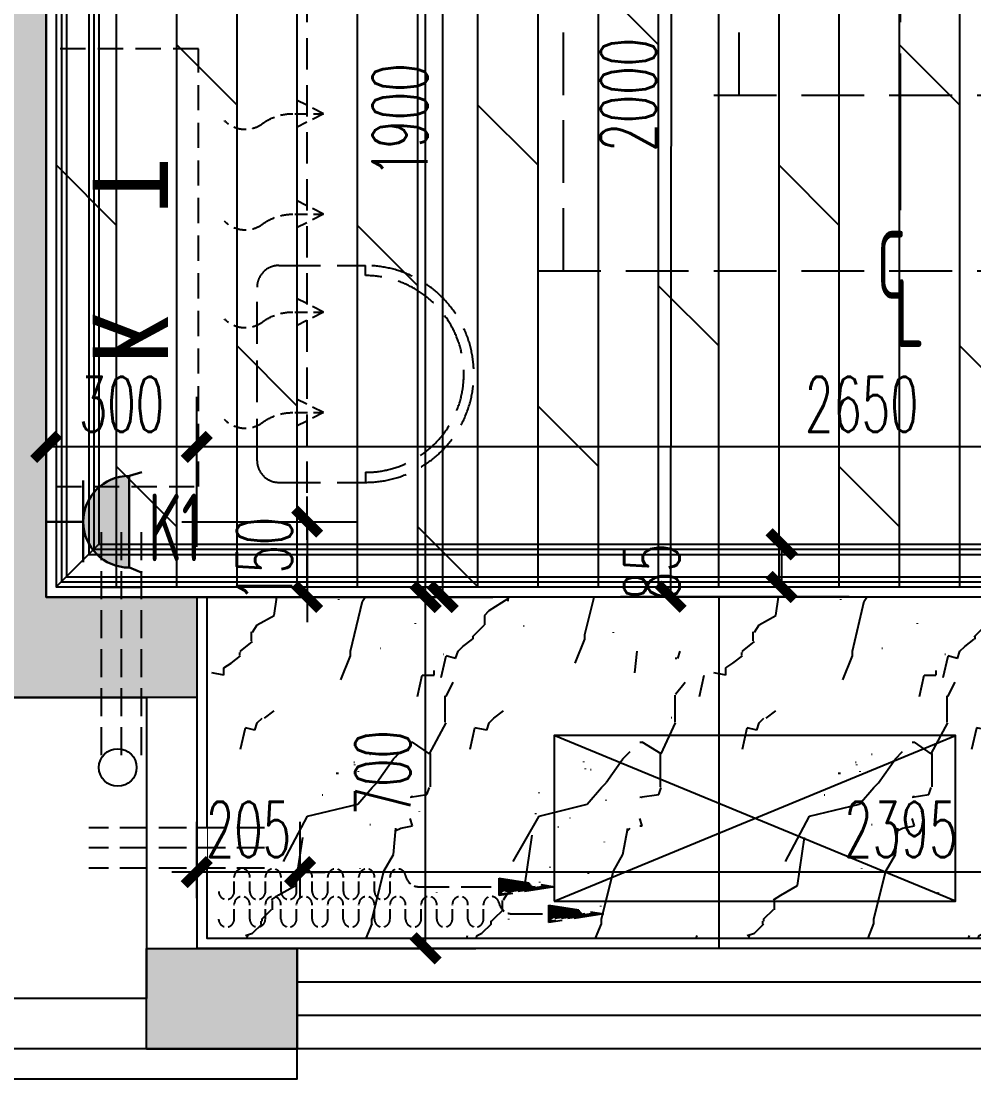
# Model space of a CAD drawing. Extents: x 184967 to 628822, y -100826 to 121332.
# Drawn here: x 209217 to 211116, y -26476 to -24369 of the extents above; entities that cross this region are included whole.
import ezdxf
from ezdxf.enums import TextEntityAlignment as Align

# ---------------------------------------------------------------- set-up
doc = ezdxf.new("R2010")
doc.units = 0
doc.header["$MEASUREMENT"] = 0
for name, pattern in [('CENTER-1', [10, 6.25, -1.25, 1.25, -1.25]), ('DASH', [0.35, 0.25, -0.1]), ('DASHED2', [0.375, 0.25, -0.125]), ('HIDDEN', [0.375, 0.25, -0.125])]:
    doc.linetypes.add(name, pattern=pattern)
for name, color, linetype in [('0-地面', 251, 'Continuous'), ('0-天花尺寸', 2, 'Continuous'), ('0-天花造型', 55, 'Continuous'), ('0-完成面', 47, 'Continuous'), ('0-标注', 83, 'Continuous'), ('0-活动家具', 55, 'Continuous'), ('E02-灯具开关连线', 6, 'Continuous'), ('KTIAO', 250, 'Continuous'), ('P10-活动家具', 55, 'DASH'), ('PUB_HATCH', 7, 'Continuous'), ('T01-窗帘', 250, 'Continuous'), ('WALL', 145, 'Continuous'), ('WINDOW', 141, 'Continuous'), ('保温线', 235, 'Continuous'), ('定位标注', 2, 'Continuous'), ('看线', 67, 'Continuous'), ('空调', 8, 'Continuous')]:
    doc.layers.add(name, color=color, linetype=linetype)
doc.layers.add('E-插座', color=60, linetype='Continuous', lineweight=30)
doc.styles.add('simplex.shx', font='archquik.shx', dxfattribs={"width": 0.7, "bigfont": '@extfont2.shx'})
doc.styles.add('尺寸标注', font='txt.shx', dxfattribs={"width": 0.6, "height": 110})
doc.styles.add('文字标注', font='')
doc.styles.get('文字标注').set_extended_font_data('SimSun')
doc.dimstyles.new('1-50', dxfattribs={"dimscale": 50, "dimtxt": 110, "dimasz": 1, "dimexe": 2, "dimexo": 2, "dimgap": 0.6, "dimtad": 1, "dimdec": 0, "dimrnd": 5, "dimtxsty": '尺寸标注', "dimblk": 'ARCHTICK', "dimcen": 2.5, "dimclrd": 251, "dimclre": 251, "dimclrt": 50, "dimadec": 0, "dimazin": 0, "dimtfac": 1, "dimtdec": 0, "dimtix": 1, "dimtmove": 2, "dimatfit": 3, "dimldrblk": 'DOT', "dimfxl": 0, "dimarcsym": 0})

# ---------------------------------------------------------------- blocks, each defined once
blk = doc.blocks.new('klj2')
at = {"linetype": 'HIDDEN', "ltscale": 100}
for p, q in [((144669, -224399.7), (144641.8, -224453.5)), ((144669, -224399.7), (144696.1, -224453.5)), ((144669, -224457.1), (144669, -224399.7)), ((144869.3, -224399.7), (144842.1, -224453.5)), ((144869.3, -224457.1), (144869.3, -224399.7)), ((144869.3, -224399.7), (144896.4, -224453.5)), ((145064.2, -224399.7), (145037, -224453.5)), ((145064.2, -224457.1), (145064.2, -224399.7)), ((145064.2, -224399.7), (145091.4, -224453.5)), ((145264.4, -224399.7), (145237.3, -224453.5)), ((145264.4, -224457.1), (145264.4, -224399.7)), ((145264.4, -224399.7), (145291.6, -224453.5))]:
    blk.add_line(p, q, dxfattribs=at)
at = {"linetype": 'DASHED2', "ltscale": 200}
blk.add_lwpolyline([(144521.7, -224649.3), (145393.7, -224649.3), (145393.7, -224932.3), (144521.7, -224932.3)], close=True, dxfattribs=at)
at = {"linetype": 'HIDDEN', "ltscale": 100}
for centre, radius, start, end in [((144569.8, -224461.7), 99.3, 324.4056, 2.6653), ((144770.1, -224461.7), 99.3, 324.4056, 2.6653), ((144965, -224461.7), 99.3, 324.4056, 2.6653), ((145165.3, -224461.7), 99.3, 324.4056, 2.6653), ((144694.2, -224555.8), 56.8, 140.2307, 227.1069), ((144894.5, -224555.8), 56.8, 140.2307, 227.1069), ((145089.4, -224555.8), 56.8, 140.2307, 227.1069), ((145289.7, -224555.8), 56.8, 140.2307, 227.1069)]:
    blk.add_arc(centre, radius, start, end, dxfattribs=at)
at = {"ltscale": 200, "insert": (145174, -224859.7), "char_height": 150, "attachment_point": 9, "style": '文字标注'}
blk.add_mtext('K  T', dxfattribs=at)
blk = doc.blocks.new('A$C2B9C41D5')
at = {"color": 250, "linetype": 'DASH', "lineweight": -2, "ltscale": 100}
for p, q in [((24.8, 826.3), (61.8, 825.8)), ((93.6, 825.2), (130.5, 824.7)), ((24.3, 787.5), (61.2, 787)), ((93, 786.4), (130, 785.9)), ((23.8, 748.6), (60.7, 748.2)), ((92.5, 747.6), (129.4, 747.1)), ((23.3, 709.8), (60.2, 709.3)), ((92, 708.8), (128.9, 708.3)), ((22.8, 671), (59.7, 670.5)), ((91.5, 669.9), (128.4, 669.5)), ((22.3, 632.2), (59.2, 631.7)), ((91, 631.1), (127.9, 630.6)), ((21.7, 593.4), (58.7, 592.9)), ((90.5, 592.3), (127.4, 591.8)), ((21.2, 554.6), (58.1, 554.1)), ((89.9, 553.5), (126.9, 553)), ((20.7, 515.8), (57.6, 515.3)), ((89.4, 514.7), (126.4, 514.2)), ((20.2, 477), (57.1, 476.5)), ((88.9, 475.9), (125.8, 475.4)), ((19.7, 438.2), (56.6, 437.7)), ((88.4, 437.1), (125.3, 436.6)), ((19.2, 399.4), (56.1, 398.9)), ((18.6, 360.6), (55.6, 360.1)), ((18.1, 321.8), (55.1, 321.3)), ((17.6, 282.9), (54.5, 282.5)), ((17.1, 244.1), (54, 243.6)), ((16.6, 205.3), (53.5, 204.8))]:
    blk.add_line(p, q, dxfattribs=at)
at = {"color": 250, "linetype": 'DASH', "lineweight": -2, "ltscale": 300}
for p, q in [((99.5, 365.1), (95, 27.8)), ((29, 133.6), (27.5, 21.8))]:
    blk.add_line(p, q, dxfattribs=at)
for points in [[(118.6, 164.6), (95, 27.8), (75, 165.2)], [(115.6, 162.1), (95.2, 43.8), (77.9, 162.6)], [(112.7, 159.7), (95.4, 59.7), (80.8, 160.1)], [(109.7, 157.2), (95.6, 75.6), (83.7, 157.5)], [(106.8, 154.7), (95.8, 91.5), (86.6, 155)], [(103.8, 152.3), (96.1, 107.4), (89.5, 152.5)], [(100.8, 149.8), (96.3, 123.4), (92.4, 149.9)], [(97.9, 147.4), (96.5, 139.3), (95.3, 147.4)], [(49.5, 41.9), (25.9, -94.8), (6, 42.5)], [(46.6, 39.5), (26.1, -78.9), (8.9, 40)], [(43.6, 37), (26.3, -63), (11.7, 37.4)], [(40.6, 34.6), (26.6, -47), (14.6, 34.9)], [(37.7, 32.1), (26.8, -31.1), (17.5, 32.4)], [(34.7, 29.6), (27, -15.2), (20.4, 29.8)], [(31.8, 27.2), (27.2, 0.7), (23.3, 27.3)], [(28.8, 24.7), (27.4, 16.6), (26.2, 24.8)]]:
    blk.add_lwpolyline(points, close=True, dxfattribs=at)
at = {"color": 250, "linetype": 'DASH', "lineweight": -2, "ltscale": 100}
for centre, radius, start, end in [((25.1, 845.7), 19.4, 89.2386, 269.2386), ((93.8, 844.6), 19.4, 89.2386, 269.2386), ((61.5, 806.4), 19.4, 269.2386, 89.2386), ((130.2, 805.3), 19.4, 269.2386, 89.2386), ((24.1, 768.1), 19.4, 89.2386, 269.2386), ((92.8, 767), 19.4, 89.2386, 269.2386), ((60.5, 728.8), 19.4, 269.2386, 89.2386), ((129.2, 727.7), 19.4, 269.2386, 89.2386), ((23, 690.4), 19.4, 89.2386, 269.2386), ((91.7, 689.3), 19.4, 89.2386, 269.2386), ((59.4, 651.1), 19.4, 269.2386, 89.2386), ((128.2, 650), 19.4, 269.2386, 89.2386), ((22, 612.8), 19.4, 89.2386, 269.2386), ((90.7, 611.7), 19.4, 89.2386, 269.2386), ((58.4, 573.5), 19.4, 269.2386, 89.2386), ((127.1, 572.4), 19.4, 269.2386, 89.2386), ((21, 535.2), 19.4, 89.2386, 269.2386), ((89.7, 534.1), 19.4, 89.2386, 269.2386), ((57.4, 495.9), 19.4, 269.2386, 89.2386), ((126.1, 494.8), 19.4, 269.2386, 89.2386), ((19.9, 457.6), 19.4, 89.2386, 269.2386), ((88.7, 456.5), 19.4, 89.2386, 269.2386), ((56.3, 418.3), 19.4, 269.2386, 89.2386), ((125.1, 417.2), 19.4, 278.8334, 89.2386), ((18.9, 380), 19.4, 89.2386, 269.2386), ((133.2, 364.7), 33.8, 98.8334, 179.2386), ((55.3, 340.7), 19.4, 269.2386, 89.2386), ((17.9, 302.3), 19.4, 89.2386, 269.2386), ((54.3, 263), 19.4, 269.2386, 89.2386), ((16.8, 224.7), 19.4, 89.2386, 269.2386), ((53.2, 185.4), 19.4, 280.2481, 89.2386), ((62.7, 133.1), 33.8, 100.2481, 179.2386)]:
    blk.add_arc(centre, radius, start, end, dxfattribs=at)
blk = doc.blocks.new('*U26')
at = {"color": 251, "linetype": 'DASH', "ltscale": 222}
blk.add_wipeout([(314457.6, -12654.7), (314457.6, -12434.7), (314377.6, -12434.7), (314377.6, -12654.7)], dxfattribs=at).dxf.layer = '空调'
at = {"layer": '空调', "color": 251, "linetype": 'DASH', "ltscale": 222}
for p, q in [((314377.6, -12769.7), (314377.6, -12319.7)), ((314457.6, -12769.7), (314457.6, -12319.7))]:
    blk.add_line(p, q, dxfattribs=at)
at = {"layer": '空调', "color": 250, "linetype": 'DASH', "ltscale": 222}
blk.add_line((314417.6, -12769.7), (314417.6, -12319.7), dxfattribs=at)
blk = doc.blocks.new('*U34')
at = {"color": 251, "linetype": 'DASH', "ltscale": 222}
blk.add_wipeout([(314457.6, -12554.7), (314457.6, -12434.7), (314377.6, -12434.7), (314377.6, -12554.7)], dxfattribs=at).dxf.layer = '空调'
at = {"layer": '空调', "color": 251, "linetype": 'DASH', "ltscale": 222}
for p, q in [((314377.6, -12669.7), (314377.6, -12319.7)), ((314457.6, -12669.7), (314457.6, -12319.7))]:
    blk.add_line(p, q, dxfattribs=at)
at = {"layer": '空调', "color": 250, "linetype": 'DASH', "ltscale": 222}
blk.add_line((314417.6, -12669.7), (314417.6, -12319.7), dxfattribs=at)
blk = doc.blocks.new('*U222')
at = {"layer": '0-天花造型', "color": 250, "linetype": 'ByBlock'}
blk.add_line((564977.2, -31922.6), (565062.2, -31837.6), dxfattribs=at)
at = {"layer": '0-天花造型', "linetype": 'ByBlock'}
for points in [[(564977.2, -31922.6), (568337.2, -31922.6), (568337.2, -27962.6), (564977.2, -27962.6)], [(565062.2, -31837.6), (568252.2, -31837.6), (568252.2, -28047.6), (565062.2, -28047.6)]]:
    blk.add_lwpolyline(points, close=True, dxfattribs=at)
at = {"layer": '0-天花造型', "color": 250, "linetype": 'ByBlock'}
for points in [[(564987.2, -31912.6), (568327.2, -31912.6), (568327.2, -27972.6), (564987.2, -27972.6)], [(564997.2, -31902.6), (568317.2, -31902.6), (568317.2, -27982.6), (564997.2, -27982.6)], [(565042.2, -31857.6), (568272.2, -31857.6), (568272.2, -28027.6), (565042.2, -28027.6)], [(565052.2, -31847.6), (568262.2, -31847.6), (568262.2, -28037.6), (565052.2, -28037.6)]]:
    blk.add_lwpolyline(points, close=True, dxfattribs=at)
blk = doc.blocks.new('cc')
at = {"layer": 'E-插座'}
h = blk.add_hatch(color=60, dxfattribs=at)
edge = h.paths.add_edge_path()
edge.add_ellipse((454822.8, -194762.9), major_axis=(51.7, 51.7), ratio=1, start_angle=45.0973, end_angle=224.9032, ccw=False)
edge.add_line((454822.6, -194689.8), (454822.6, -194836.1))
at = {"layer": 'E-插座', "color": 60}
for p, q in [((454823.5, -194689.8), (454842.9, -194683.7)), ((454749.4, -194697.3), (454749.4, -194827.5)), ((454822.6, -194836.1), (454822.6, -194689.8)), ((454822.6, -194689.8), (454823.5, -194689.8)), ((454749.6, -194762.9), (454690.6, -194762.9)), ((454823.3, -194836.1), (454843.4, -194844.3))]:
    blk.add_line(p, q, dxfattribs=at)
at = {"layer": 'E-插座', "color": 60, "extrusion": (0, 0, -1)}
blk.add_ellipse((454822.8, -194762.9), major_axis=(51.7, 51.7), ratio=1, start_param=2.357884, end_param=5.496089, dxfattribs=at)
blk = doc.blocks.new('qr')
at = {"layer": 'P10-活动家具', "linetype": 'DASH', "ltscale": 333}
for p, q in [((-175286.9, -86974.7), (-175114.1, -86974.7)), ((-175114.1, -86994.7), (-175114.1, -86974.7)), ((-175330.1, -87363.5), (-175330.1, -87017.9)), ((-175114.1, -87386.7), (-175114.1, -87406.7)), ((-175286.9, -87406.7), (-175114.1, -87406.7))]:
    blk.add_line(p, q, dxfattribs=at)
for centre, radius, start, end in [((-175286.9, -87017.9), 43.2, 90, 180), ((-175114.1, -87190.7), 216, 270, 90), ((-175114.1, -87190.7), 196, 270, 90), ((-175286.9, -87363.5), 43.2, 180, 270)]:
    blk.add_arc(centre, radius, start, end, dxfattribs=at)
blk = doc.blocks.new('fsfsfsf2000')
at = {"layer": '0-活动家具', "color": 250, "linetype": 'DASH', "ltscale": 500}
for p, q in [((295334.5, -41646.7), (295334.5, -44446.7)), ((295384.5, -44396.7), (294084.5, -44396.7))]:
    blk.add_line(p, q, dxfattribs=at)
at = {"layer": '0-活动家具', "linetype": 'DASH', "ltscale": 500}
for p, q in [((294984.5, -41996.7), (294984.5, -44096.7)), ((295034.5, -44046.7), (292934.5, -44046.7))]:
    blk.add_line(p, q, dxfattribs=at)
blk = doc.blocks.new('_ArchTick')
at = {"color": 0, "linetype": 'ByBlock', "const_width": 0.4}
blk.add_lwpolyline([(-0.5, -0.5), (0.5, 0.5)], dxfattribs=at)
blk = doc.blocks.new('*D145')
at = {"layer": '0-标注', "color": 251, "linetype": 'ByBlock', "lineweight": -2, "transparency": 16777216}
for p, q in [((210869.6, -23516.3), (210413.7, -23515.8)), ((210513.7, -23515.9), (210511.4, -25515.9)), ((210867.2, -25516.3), (210411.4, -25515.8))]:
    blk.add_line(p, q, dxfattribs=at)
at = {"layer": 'Defpoints', "color": 0, "linetype": 'ByBlock', "transparency": 16777216}
for p in [(210969.6, -23516.4, 6.9), (210511.4, -25515.9), (210967.2, -25516.4)]:
    blk.add_point(p, dxfattribs=at)
at = {"layer": '0-标注', "color": 251, "linetype": 'ByBlock', "lineweight": -2, "transparency": 16777216, "xscale": 50, "yscale": 50, "zscale": 50}
for p, rotation in [((210513.7, -23515.9), 89.9336011074903), ((210511.4, -25515.9), 269.9336011074903)]:
    blk.add_blockref('_ArchTick', p, dxfattribs=dict(at, rotation=rotation))
at = {"layer": '0-标注', "color": 50, "linetype": 'ByBlock', "transparency": 16777216, "insert": (210427.5, -24515.8), "char_height": 110, "attachment_point": 5, "rotation": 89.9336, "style": '尺寸标注'}
blk.add_mtext('2000', dxfattribs=at)
blk = doc.blocks.new('_Dot')
at = {"color": 0, "linetype": 'ByBlock', "lineweight": -2}
blk.add_line((-0.5, 0), (-1, 0), dxfattribs=at)
at = {"color": 0, "linetype": 'ByBlock', "const_width": 0.5}
blk.add_lwpolyline([(-0.25, 0, 1), (0.25, 0, 1)], format="xyb", close=True, dxfattribs=at)
blk = doc.blocks.new('*D199')
at = {"layer": '0-天花尺寸', "color": 251, "linetype": 'ByBlock', "lineweight": -2, "transparency": 16777216}
for p, q in [((210732.6, -25411.4), (210732.6, -25496.4)), ((210740.1, -25411.4), (210832.6, -25411.4)), ((210740.1, -25496.4), (210832.6, -25496.4))]:
    blk.add_line(p, q, dxfattribs=at)
at = {"layer": 'Defpoints', "color": 0, "linetype": 'ByBlock', "transparency": 16777216}
for p in [(210640.1, -25411.4), (210640.1, -25496.4), (210732.6, -25496.4)]:
    blk.add_point(p, dxfattribs=at)
at = {"layer": '0-天花尺寸', "color": 251, "linetype": 'ByBlock', "lineweight": -2, "transparency": 16777216, "xscale": 50, "yscale": 50, "zscale": 50}
for p, rotation in [((210732.6, -25411.4), 90), ((210732.6, -25496.4), 270)]:
    blk.add_blockref('_ArchTick', p, dxfattribs=dict(at, rotation=rotation))
at = {"layer": '0-天花尺寸', "color": 50, "linetype": 'ByBlock', "transparency": 16777216, "insert": (210474.1, -25466.4), "char_height": 110, "attachment_point": 5, "rotation": 90, "style": '尺寸标注'}
blk.add_mtext('85', dxfattribs=at)
blk = doc.blocks.new('1KT')
at = {"layer": 'KTIAO'}
blk.add_lwpolyline([(233685.8, 191584), (232885.8, 191584), (232885.8, 191914), (233685.8, 191914)], close=True, dxfattribs=at)
for points in [[(232885.8, 191584), (233685.8, 191914)], [(233685.8, 191584), (232885.8, 191914)]]:
    blk.add_lwpolyline(points, dxfattribs=at)
blk = doc.blocks.new('$WINLIB2D$00000001')
at = {"color": 0}
for points in [[(-0.5, 0.5), (0.5, 0.5)], [(0.5, -0.5), (0.5, 0.5)], [(0.5, 0.16667), (-0.5, 0.16667)], [(0.5, -0.16667), (-0.5, -0.16667)], [(-0.5, -0.5), (0.5, -0.5)]]:
    blk.add_lwpolyline(points, dxfattribs=at)
blk = doc.blocks.new('*D270')
at = {"layer": 'Defpoints', "color": 0, "linetype": 'ByBlock', "transparency": 16777216}
for p in [(209293.7, -23616.4), (209267.2, -25516.4), (210057.1, -25516.4)]:
    blk.add_point(p, dxfattribs=at)
at = {"layer": 'E-插座', "color": 251, "lineweight": -2, "transparency": 16777216}
for p, q in [((209807.1, -23616.4), (210157.1, -23616.4)), ((210057.1, -23616.4), (210057.1, -25516.4)), ((209807.1, -25516.4), (210157.1, -25516.4))]:
    blk.add_line(p, q, dxfattribs=at)
at = {"layer": 'E-插座', "color": 251, "linetype": 'ByBlock', "lineweight": -2, "transparency": 16777216, "xscale": 50, "yscale": 50, "zscale": 50}
for p, rotation in [((210057.1, -23616.4), 90), ((210057.1, -25516.4), 270)]:
    blk.add_blockref('_ArchTick', p, dxfattribs=dict(at, rotation=rotation))
at = {"layer": 'E-插座', "color": 50, "linetype": 'ByBlock', "transparency": 16777216, "insert": (209972.1, -24566.4), "char_height": 110, "attachment_point": 5, "rotation": 90, "style": '尺寸标注'}
blk.add_mtext('1900', dxfattribs=at)
blk = doc.blocks.new('*D309')
at = {"layer": 'Defpoints', "color": 0, "linetype": 'ByBlock', "transparency": 16777216}
for p in [(209267.2, -25366.4), (209267.2, -25516.4), (209787.2, -25516.4)]:
    blk.add_point(p, dxfattribs=at)
at = {"layer": 'E-插座', "color": 251, "lineweight": -2, "transparency": 16777216}
for p, q in [((209787.2, -25366.4), (209787.2, -25316.4)), ((209537.2, -25366.4), (209887.2, -25366.4)), ((209787.2, -25366.4), (209787.2, -25516.4)), ((209537.2, -25516.4), (209887.2, -25516.4)), ((209787.2, -25516.4), (209787.2, -25566.4))]:
    blk.add_line(p, q, dxfattribs=at)
at = {"layer": 'E-插座', "color": 251, "linetype": 'ByBlock', "lineweight": -2, "transparency": 16777216, "xscale": 50, "yscale": 50, "zscale": 50}
for p, rotation in [((209787.2, -25366.4), 270), ((209787.2, -25516.4), 90)]:
    blk.add_blockref('_ArchTick', p, dxfattribs=dict(at, rotation=rotation))
at = {"layer": 'E-插座', "color": 50, "linetype": 'ByBlock', "transparency": 16777216, "insert": (209702.2, -25441.4), "char_height": 110, "attachment_point": 5, "rotation": 90, "style": '尺寸标注'}
blk.add_mtext('150', dxfattribs=at)
blk = doc.blocks.new('*D364')
at = {"layer": 'Defpoints', "color": 0, "linetype": 'ByBlock', "transparency": 16777216}
for p in [(209567.2, -25217.5), (209567.2, -25516.4), (212217.2, -25516.4)]:
    blk.add_point(p, dxfattribs=at)
at = {"layer": '定位标注', "color": 251, "lineweight": -2, "transparency": 16777216}
for p, q in [((209567.2, -25416.4), (209567.2, -25117.5)), ((212217.2, -25416.4), (212217.2, -25117.5)), ((212217.2, -25217.5), (209567.2, -25217.5))]:
    blk.add_line(p, q, dxfattribs=at)
at = {"layer": '定位标注', "color": 251, "linetype": 'ByBlock', "lineweight": -2, "transparency": 16777216, "xscale": 50, "yscale": 50, "zscale": 50, "rotation": 180}
blk.add_blockref('_ArchTick', (209567.2, -25217.5), dxfattribs=at)
at = {"layer": '定位标注', "color": 251, "linetype": 'ByBlock', "lineweight": -2, "transparency": 16777216, "xscale": 50, "yscale": 50, "zscale": 50}
blk.add_blockref('_ArchTick', (212217.2, -25217.5), dxfattribs=at)
at = {"layer": '定位标注', "color": 50, "linetype": 'ByBlock', "transparency": 16777216, "insert": (210892.2, -25132.5), "char_height": 110, "attachment_point": 5, "style": '尺寸标注'}
blk.add_mtext('2650', dxfattribs=at)
blk = doc.blocks.new('*D365')
at = {"layer": 'Defpoints', "color": 0, "linetype": 'ByBlock', "transparency": 16777216}
for p in [(209267.2, -25217.5), (209267.2, -25516.4), (209567.2, -25516.4)]:
    blk.add_point(p, dxfattribs=at)
at = {"layer": '定位标注', "color": 251, "lineweight": -2, "transparency": 16777216}
for p, q in [((209267.2, -25416.4), (209267.2, -25117.5)), ((209567.2, -25416.4), (209567.2, -25117.5)), ((209567.2, -25217.5), (209267.2, -25217.5))]:
    blk.add_line(p, q, dxfattribs=at)
at = {"layer": '定位标注', "color": 251, "linetype": 'ByBlock', "lineweight": -2, "transparency": 16777216, "xscale": 50, "yscale": 50, "zscale": 50, "rotation": 180}
blk.add_blockref('_ArchTick', (209267.2, -25217.5), dxfattribs=at)
at = {"layer": '定位标注', "color": 251, "linetype": 'ByBlock', "lineweight": -2, "transparency": 16777216, "xscale": 50, "yscale": 50, "zscale": 50}
blk.add_blockref('_ArchTick', (209567.2, -25217.5), dxfattribs=at)
at = {"layer": '定位标注', "color": 50, "linetype": 'ByBlock', "transparency": 16777216, "insert": (209417.2, -25132.5), "char_height": 110, "attachment_point": 5, "style": '尺寸标注'}
blk.add_mtext('300', dxfattribs=at)
blk = doc.blocks.new('*D366')
at = {"layer": 'Defpoints', "color": 0, "linetype": 'ByBlock', "transparency": 16777216}
for p in [(209267.2, -21516.4), (210023.1, -21516.4), (209267.2, -25516.4)]:
    blk.add_point(p, dxfattribs=at)
at = {"layer": '定位标注', "color": 251, "lineweight": -2, "transparency": 16777216}
for p, q in [((209773.1, -21516.4), (210123.1, -21516.4)), ((210023.1, -25516.4), (210023.1, -21516.4)), ((209773.1, -25516.4), (210123.1, -25516.4))]:
    blk.add_line(p, q, dxfattribs=at)
at = {"layer": '定位标注', "color": 251, "linetype": 'ByBlock', "lineweight": -2, "transparency": 16777216, "xscale": 50, "yscale": 50, "zscale": 50}
for p, rotation in [((210023.1, -21516.4), 90), ((210023.1, -25516.4), 270)]:
    blk.add_blockref('_ArchTick', p, dxfattribs=dict(at, rotation=rotation))
at = {"layer": '定位标注', "color": 50, "linetype": 'ByBlock', "transparency": 16777216, "insert": (209938.1, -23516.4), "char_height": 110, "attachment_point": 5, "rotation": 90, "style": '尺寸标注'}
blk.add_mtext('4000', dxfattribs=at)
blk = doc.blocks.new('*D367')
at = {"layer": 'Defpoints', "color": 0, "linetype": 'ByBlock', "transparency": 16777216}
for p in [(209567.2, -25516.4), (210023.1, -25516.4), (209567.2, -26216.4)]:
    blk.add_point(p, dxfattribs=at)
at = {"layer": '定位标注', "color": 251, "lineweight": -2, "transparency": 16777216}
for p, q in [((209773.1, -25516.4), (210123.1, -25516.4)), ((210023.1, -26216.4), (210023.1, -25516.4)), ((209773.1, -26216.4), (210123.1, -26216.4))]:
    blk.add_line(p, q, dxfattribs=at)
at = {"layer": '定位标注', "color": 251, "linetype": 'ByBlock', "lineweight": -2, "transparency": 16777216, "xscale": 50, "yscale": 50, "zscale": 50}
for p, rotation in [((210023.1, -25516.4), 90), ((210023.1, -26216.4), 270)]:
    blk.add_blockref('_ArchTick', p, dxfattribs=dict(at, rotation=rotation))
at = {"layer": '定位标注', "color": 50, "linetype": 'ByBlock', "transparency": 16777216, "insert": (209938.1, -25866.4), "char_height": 110, "attachment_point": 5, "rotation": 90, "style": '尺寸标注'}
blk.add_mtext('700', dxfattribs=at)
blk = doc.blocks.new('*D371')
at = {"layer": 'Defpoints', "color": 0, "linetype": 'ByBlock', "transparency": 16777216}
for p in [(209773.1, -26064.5), (209773.1, -26216.4), (212167.2, -26216.4)]:
    blk.add_point(p, dxfattribs=at)
at = {"layer": '定位标注', "color": 251, "lineweight": -2, "transparency": 16777216}
for p, q in [((209773.1, -26116.4), (209773.1, -25964.5)), ((212167.2, -26116.4), (212167.2, -25964.5)), ((212167.2, -26064.5), (209773.1, -26064.5))]:
    blk.add_line(p, q, dxfattribs=at)
at = {"layer": '定位标注', "color": 251, "linetype": 'ByBlock', "lineweight": -2, "transparency": 16777216, "xscale": 50, "yscale": 50, "zscale": 50, "rotation": 180}
blk.add_blockref('_ArchTick', (209773.1, -26064.5), dxfattribs=at)
at = {"layer": '定位标注', "color": 251, "linetype": 'ByBlock', "lineweight": -2, "transparency": 16777216, "xscale": 50, "yscale": 50, "zscale": 50}
blk.add_blockref('_ArchTick', (212167.2, -26064.5), dxfattribs=at)
at = {"layer": '定位标注', "color": 50, "linetype": 'ByBlock', "transparency": 16777216, "insert": (210970.2, -25979.5), "char_height": 110, "attachment_point": 5, "style": '尺寸标注'}
blk.add_mtext('2395', dxfattribs=at)
blk = doc.blocks.new('*D372')
at = {"layer": 'Defpoints', "color": 0, "linetype": 'ByBlock', "transparency": 16777216}
for p in [(209567.2, -26064.5), (209567.2, -26216.4), (209773.1, -26216.4)]:
    blk.add_point(p, dxfattribs=at)
at = {"layer": '定位标注', "color": 251, "lineweight": -2, "transparency": 16777216}
for p, q in [((209567.2, -26116.4), (209567.2, -25964.5)), ((209773.1, -26116.4), (209773.1, -25964.5)), ((209567.2, -26064.5), (209517.2, -26064.5)), ((209773.1, -26064.5), (209567.2, -26064.5)), ((209773.1, -26064.5), (209823.1, -26064.5))]:
    blk.add_line(p, q, dxfattribs=at)
at = {"layer": '定位标注', "color": 251, "linetype": 'ByBlock', "lineweight": -2, "transparency": 16777216, "xscale": 50, "yscale": 50, "zscale": 50}
blk.add_blockref('_ArchTick', (209567.2, -26064.5), dxfattribs=at)
at = {"layer": '定位标注', "color": 251, "linetype": 'ByBlock', "lineweight": -2, "transparency": 16777216, "xscale": 50, "yscale": 50, "zscale": 50, "rotation": 180}
blk.add_blockref('_ArchTick', (209773.1, -26064.5), dxfattribs=at)
at = {"layer": '定位标注', "color": 50, "linetype": 'ByBlock', "transparency": 16777216, "insert": (209670.2, -25979.5), "char_height": 110, "attachment_point": 5, "style": '尺寸标注'}
blk.add_mtext('205', dxfattribs=at)

msp = doc.modelspace()

# ---------------------------------------------------------------- hatches: boundary and pattern name
at = {"layer": 'PUB_HATCH'}
h = msp.add_hatch(color=8, dxfattribs=at)
h.dxf.hatch_style = 1
h.paths.add_polyline_path([(209467.2, -26216.4), (209767.2, -26216.4), (209767.2, -26416.4), (209467.2, -26416.4)])

# ---------------------------------------------------------------- linework, layer by layer
at = {"layer": '0-地面', "color": 250, "linetype": 'ByBlock'}
msp.add_line((210607.2, -25516.4), (210607.2, -26216.4), dxfattribs=at)
at = {"layer": '0-完成面', "linetype": 'ByBlock'}
for points in [[(209317.2, -21536.4), (209287.2, -21536.4), (209287.2, -25496.4), (212647.2, -25496.4), (212647.2, -21536.4), (211997.2, -21536.4), (211997.2, -21396.4), (212647.2, -21396.4), (212647.2, -19236.4), (211967.2, -19236.4)], [(209587.2, -25516.4), (209587.2, -26196.4), (212647.2, -26196.4), (212647.2, -25736.4), (212197.2, -25736.4), (212197.2, -25516.4)]]:
    msp.add_lwpolyline(points, dxfattribs=at)
at = {"layer": '0-标注', "color": 1, "linetype": 'CENTER-1', "ltscale": 50}
msp.add_line((210969.6, -24745.9), (210969.6, -21760.4), dxfattribs=at)
at = {"layer": 'E02-灯具开关连线', "linetype": 'DASH', "ltscale": 500}
msp.add_lwpolyline([(210442, -21682.8, 0.355033), (212430.1, -24595.7, 1.133718)], format="xyb", dxfattribs=at)
at = {"layer": 'WALL'}
for p, q in [((209267.2, -25516.4), (209267.2, -21516.4)), ((209567.2, -25516.4), (209567.2, -25716.4)), ((209767.2, -26216.4), (209567.2, -26216.4)), ((209767.2, -26416.4), (209767.2, -26216.4)), ((209467.2, -26316.4), (208867.2, -26316.4)), ((209467.2, -26416.4), (208867.2, -26416.4)), ((209467.2, -26416.4), (209767.2, -26416.4))]:
    msp.add_line(p, q, dxfattribs=at)
msp.add_lwpolyline([(209467.2, -26216.4), (209767.2, -26216.4), (209767.2, -26416.4), (209467.2, -26416.4)], close=True, dxfattribs=at)
at = {"layer": '保温线'}
msp.add_lwpolyline([(208767.2, -26416.4), (208767.2, -26476.4), (209767.2, -26476.4), (209767.2, -26416.4)], dxfattribs=at)

# ---------------------------------------------------------------- block references
at = {"layer": 'KTIAO', "xscale": -1}
msp.add_blockref('1KT', (443964.9, -217706.2), dxfattribs=at)
at = {"layer": 'P10-活动家具', "linetype": 'ByBlock', "xscale": -1}
msp.add_blockref('fsfsfsf2000', (505631.7, 19530.2), dxfattribs=at)
at = {"layer": 'P10-活动家具', "xscale": -1, "rotation": 270}
msp.add_blockref('klj2', (434219.6, -169818.1), dxfattribs=at)
at = {"layer": 'P10-活动家具', "linetype": 'DASHED2', "ltscale": 30}
msp.add_blockref('qr', (385017.4, 62118.7), dxfattribs=at)
at = {"layer": 'T01-窗帘', "extrusion": (0, 0, -1), "xscale": -0.7999999999029079, "yscale": 0.7999999999029079, "zscale": -0.7999999999029079, "rotation": 269.2390575378365}
msp.add_blockref('A$C2B9C41D5', (-210303, -26169.4), dxfattribs=at)
at = {"layer": 'WINDOW', "xscale": 2400, "yscale": -200, "zscale": 2400, "rotation": 180}
msp.add_blockref('$WINLIB2D$00000001', (210967.2, -26316.4), dxfattribs=at)

# ---------------------------------------------------------------- texts
at = {"layer": '0-标注', "color": 1, "style": 'simplex.shx', "width": 0.7}
for s, p in [('C', (210951.2, -24922.1)), ('L', (210987.7, -25018.2))]:
    msp.add_text(s, height=135, dxfattribs=at).set_placement(p, align=Align.CENTER)
at = {"layer": 'E-插座', "style": 'simplex.shx', "width": 0.7}
msp.add_text('K1', height=135, dxfattribs=at).set_placement((209470.4, -25445.3))

# ---------------------------------------------------------------- dimensions: what is measured, and where the dimension line sits
at = {"layer": '0-天花尺寸', "linetype": 'ByBlock'}
dim = msp.add_linear_dim(base=(210732.6, -25496.4), p1=(210640.1, -25411.4), p2=(210640.1, -25496.4), angle=90, dimstyle='1-50', dxfattribs=at)
dim.commit()
dim.dimension.update_dxf_attribs({"geometry": '*D199', "text_midpoint": (210474.1, -25466.4), "dimtype": 160})
at = {"layer": '0-标注', "linetype": 'ByBlock'}
dim = msp.add_aligned_dim(p1=(210969.6, -23516.4), p2=(210967.2, -25516.4, -6.9), distance=-455.9, dimstyle='1-50', dxfattribs=at)
dim.commit()
dim.dimension.update_dxf_attribs({"geometry": '*D145', "text_midpoint": (210427.5, -24515.8, -6.9)})
at = {"layer": '定位标注', "color": 1, "linetype": 'ByBlock'}
for base, p1, p2, picture, middle in [((209567.2, -25217.5), (212217.2, -25516.4), (209567.2, -25516.4), '*D364', (210892.2, -25132.5)), ((209773.1, -26064.5), (212167.2, -26216.4), (209773.1, -26216.4), '*D371', (210970.2, -25979.5))]:
    dim = msp.add_linear_dim(base=base, p1=p1, p2=p2, dimstyle='1-50', override={"dimfxl": 5, "dimfxlon": 1}, dxfattribs=at)
    dim.commit()
    dim.dimension.update_dxf_attribs({"geometry": picture, "text_midpoint": middle})

# ---------------------------------------------------------------- next in the draw order: block references
at = {"layer": '空调', "color": 1, "extrusion": (0, 0, -1), "zscale": -1}
msp.add_blockref('*U26', (-523834.8, -13061.8), dxfattribs=at)
at = {"layer": '空调', "color": 1, "extrusion": (0, 0, -1), "xscale": -1, "zscale": -1, "rotation": 270}
msp.add_blockref('*U34', (-197032.6, -340434), dxfattribs=at)

# ---------------------------------------------------------------- next in the draw order: hatches: boundary and pattern name
at = {"layer": '0-地面'}
h = msp.add_hatch(dxfattribs=at)
h.set_pattern_fill('DOLMIT', color=250, scale=480, angle=90)
h.set_pattern_definition([(90, (209047.23, -21536.43), (-120, 7e-15), []), (135, (209047.23, -21536.43), (-240, -240), [169.706, -339.41])])
h.paths.add_polyline_path([(209287.2, -21536.4), (212647.2, -21536.4), (212647.2, -25496.4), (209287.2, -25496.4)])
at = {"layer": '0-地面', "linetype": 'ByBlock'}
h = msp.add_hatch(dxfattribs=at)
h.set_pattern_fill('大理石', color=250, style=0, pattern_type=2)
h.set_pattern_definition([(90, (210060.9, -25767.3), (-1000, 6e-14), [52.44, -947.56]), (63.435, (210062.47, -25716.43), (1000, 1000), [31.94, -2204.12]), (90, (210031.2, -25896.1), (-1000, 6e-14), [66.12, -933.88]), (71.565, (210024.37, -25911.67), (1000, 2000), [15.06, -3147.22]), (55.008, (209924.37, -25887.86), (5000, 7000), [58.126, -12148.43]), (45, (209957.7, -25840.24), (6e-14, 1000), [20.2, -1394]), (0, (209991, -25806.9), (0, 1000), [4.76, -995.24]), (108.435, (209995.8, -25973.57), (-1000, 2000), [15.06, -3147.22]), (11.31, (209972, -25978.33), (4000, 1000), [24.28, -5074.74]), (26.565, (209962.47, -25983.1), (1000, 1000), [10.65, -2225.42]), (13.3925, (209786.28, -25954.524), (4000, 1000), [102.795, -21484.237]), (49.3987, (209886.28, -25930.71), (1000, 1000), [43.9, -9175.64]), (45, (209914.85, -25897.4), (6e-14, 1000), [13.47, -1400.74]), (8.13, (209991.04, -25916.43), (6000, 1000), [33.67, -7037.4]), (144.4623, (210029.14, -25830.71), (-4000, 3000), [40.96, -8561.36]), (60.255, (209938.66, -26064.05), (3000, 5000), [38.39, -8023.87]), (84.8056, (209957.71, -26030.71), (1000, 10000), [52.6, -10992.764]), (61.6992, (210029.136, -25830.714), (1000, 2000), [70.31, -14694.514]), (29.745, (209729.14, -26111.67), (2000, 1000), [38.39, -8023.87]), (45, (209676.75, -26187.86), (6e-14, 1000), [26.94, -1387.28]), (90, (209693.8, -26169.7), (-1000, 6e-14), [5.7, -994.3]), (45, (209695.8, -26159.3), (6e-14, 1000), [26.94, -1387.28]), (90, (209695.8, -26164), (-1000, 6e-14), [4.76, -995.24]), (90, (209716.6, -26141.2), (-1000, 6e-14), [18.24, -981.76]), (33.69, (209714.85, -26121.2), (1000, 1000), [17.17, -3588.38]), (75.964, (209914.85, -26159.29), (1000, 3000), [98.17, -4024.94]), (90, (209914.8, -26168.8), (-1000, 6e-14), [9.52, -990.48]), (81.4692, (209762.47, -26092.62), (1000, 7000), [96.304, -20127.444]), (62.2415, (209738.66, -26045), (9000, 16999.9999), [102.242, -21368.67]), (168.69, (209662.47, -26206.9), (-4000, 1000), [24.28, -5074.74]), (71.565, (209662.47, -26206.9), (1000, 2000), [15.06, -3147.22]), (68.1986, (209895.8, -26216.43), (1000, 3000), [51.29, -5333.88]), (18.435, (209662.47, -26192.62), (2000, 1000), [15.06, -3147.22]), (0, (210096.2, -26207.3), (0, 1000), [4.56, -995.44]), (71.565, (210100.56, -26206.9), (1000, 2000), [15.06, -3147.22]), (0, (209878.5, -25847.1), (0, 1000), [1.14, -998.86]), (0, (209910.4, -25971.3), (0, 1000), [1.14, -998.86]), (90, (209891, -26059.1), (-1000, 6e-14), [1.14, -998.86]), (90, (209994.7, -25915.5), (-1000, 6e-14), [1.14, -998.86]), (90, (209962.8, -25836.8), (-1000, 6e-14), [1.14, -998.86]), (0, (209910.4, -25831.1), (0, 1000), [1.14, -998.86]), (90, (209880.7, -25852.8), (-1000, 6e-14), [1.14, -998.86]), (0, (209843.4, -25868.8), (0, 1000), [4.76, -995.24]), (90, (209887.6, -25866.4), (-1000, 6e-14), [1.14, -998.86]), (90, (210009.6, -25946.2), (-1000, 6e-14), [1.14, -998.86]), (90, (210043.8, -26107), (-1000, 6e-14), [1.14, -998.86]), (90, (209634.5, -26199.3), (-1000, 6e-14), [1.14, -998.86]), (0, (209815.8, -25912), (0, 1000), [1.14, -998.86]), (36.87, (209700.56, -25759.29), (1000, 1000), [23.81, -4976.19]), (77.471, (209652.95, -25821.19), (1000, 4000), [43.9, -9175.64]), (165.964, (209681.52, -25783.1), (-3000, 1000), [19.63, -4103.47]), (71.565, (209681.52, -25783.1), (1000, 2000), [15.06, -3147.22]), (45, (209686.3, -25768.8), (6e-14, 1000), [13.47, -1400.74]), (26.565, (210119.6, -25240.24), (1000, 1000), [10.65, -2225.42]), (90, (210119.6, -25254.5), (-1000, 6e-14), [14.29, -985.71]), (168.69, (210119.61, -25254.52), (-4000, 1000), [24.28, -5074.74]), (78.69, (210086.28, -25297.38), (1000, 4000), [48.56, -5050.46]), (45, (210133.9, -25230.7), (6e-14, 1000), [20.2, -1394]), (90, (210495, -25263.1), (-1000, 6e-14), [1.14, -998.86]), (90, (210479, -25233.5), (-1000, 6e-14), [1.14, -998.86]), (90, (210504.1, -25274.5), (-1000, 6e-14), [1.14, -998.86]), (0, (210217, -25575.7), (0, 1000), [1.14, -998.86]), (0, (210241, -25342), (0, 1000), [1.14, -998.86]), (90, (210383.5, -25236), (-1000, 6e-14), [1.14, -998.86]), (0, (210056.3, -25631.6), (0, 1000), [1.14, -998.86]), (90, (210348.1, -25351.2), (-1000, 6e-14), [1.14, -998.86]), (90, (210380.1, -25445.8), (-1000, 6e-14), [1.14, -998.86]), (90, (210461, -25476.6), (-1000, 6e-14), [1.14, -998.86]), (90, (210396, -25589.4), (-1000, 6e-14), [1.14, -998.86]), (90, (210432.5, -25429.8), (-1000, 6e-14), [1.14, -998.86]), (90, (210275.2, -25302.1), (-1000, 6e-14), [1.14, -998.86]), (90, (210303.7, -25285), (-1000, 6e-14), [1.14, -998.86]), (90, (210385.8, -25269.1), (-1000, 6e-14), [1.14, -998.86]), (90, (210437.1, -25383.1), (-1000, 6e-14), [1.14, -998.86]), (0, (210312.8, -25491.4), (0, 1000), [1.14, -998.86]), (71.565, (210524.37, -25640.24), (1000, 2000), [15.06, -3147.22]), (0, (210519.1, -25639.6), (0, 1000), [3.42, -996.58]), (83.66, (210438.66, -25668.81), (1000, 8000), [43.12, -9012.26]), (45, (210086.3, -25625.95), (6e-14, 1000), [13.47, -1400.74]), (68.199, (210319.61, -25649.76), (1000, 3000), [51.29, -5333.88]), (71.565, (210081.52, -25640.24), (1000, 2000), [15.06, -3147.22]), (165.964, (210081.52, -25640.24), (-3000, 1000), [19.63, -4103.47]), (77.471, (210052.95, -25678.33), (1000, 5000), [43.9, -9175.64]), (62.2415, (210162.47, -25478.333), (1000, 2000), [102.242, -21368.67]), (84.5597, (210186.28, -25525.95), (1000, 10000), [100.452, -20994.57]), (90, (210338.7, -25602.1), (-1000, 6e-14), [9.52, -990.48]), (75.964, (210338.66, -25592.62), (1000, 3000), [98.17, -4024.94]), (45, (210138.66, -25554.5), (6e-14, 1000), [13.47, -1400.74]), (90, (210139.5, -25573.5), (-1000, 6e-14), [18.24, -981.76]), (45, (210114.85, -25597.4), (6e-14, 1000), [6.73, -1407.48]), (45, (210119.6, -25592.6), (6e-14, 1000), [26.94, -1387.28]), (90, (210116.7, -25602), (-1000, 6e-14), [5.7, -994.3]), (36.87, (210095.8, -25616.43), (3000, 2000), [23.81, -4976.19]), (32.0054, (210148.18, -25545), (3000, 2000), [44.92, -9389.06]), (29.0546, (210452.945, -25264.05), (7000, 4000), [49.03, -10246.6]), (84.8056, (210381.52, -25464.05), (1000, 10000), [52.6, -10992.764]), (56.31, (210362.47, -25492.62), (1000, 1000), [34.34, -3571.21]), (147.9946, (210452.95, -25264.05), (-3000, 2000), [44.92, -9389.06]), (8.13, (210414.85, -25349.76), (6000, 1000), [33.67, -7037.4]), (45, (210338.66, -25330.7), (6e-14, 1000), [13.47, -1400.74]), (45, (210305.3, -25364.05), (6e-14, 1000), [47.14, -1367.07]), (14.036, (210210.1, -25387.86), (3000, 1000), [98.17, -4024.94]), (0, (210386.3, -25411.7), (0, 1000), [9.52, -990.48]), (0, (210414.3, -25404.7), (0, 1000), [2.28, -997.72]), (90, (210414.8, -25406.9), (-1000, 6e-14), [14.3, -985.7]), (0, (210414.8, -25240.2), (0, 1000), [0, -1000]), (45, (210381.5, -25273.6), (6e-14, 1000), [20.2, -1394]), (55.008, (210348.18, -25321.19), (2000, 3000), [58.126, -12148.43]), (71.565, (210448.18, -25345), (1000, 2000), [15.06, -3147.22]), (90, (210454.2, -25328.4), (-1000, 6e-14), [64.98, -935.02]), (11.31, (210495.8, -25225.95), (4000, 1000), [24.28, -5074.74]), (90, (210493.8, -25242.4), (-1000, 6e-14), [15.02, -984.98]), (45, (210029.14, -25273.6), (6e-14, 1000), [53.87, -1360.34]), (9.462, (210067.23, -25235.48), (5000, 1000), [28.97, -6053.8]), (90, (210000, -25401), (-1000, 6e-14), [64.98, -935.02]), (71.565, (209995.8, -25416.43), (1000, 2000), [15.06, -3147.22]), (90, (210000, -25402.2), (-1000, 6e-14), [1.14, -998.86]), (55.008, (209881.52, -25349.76), (2000, 3000), [58.126, -12148.43]), (45, (209914.85, -25302.14), (6e-14, 1000), [20.2, -1394]), (0, (209957.7, -25311.7), (0, 1000), [4.76, -995.24]), (116.565, (209952.95, -25435.48), (-1000, 1000), [10.65, -2225.42]), (0, (209949.1, -25436.7), (0, 1000), [2.28, -997.72]), (26.565, (209919.6, -25445), (1000, 1000), [10.65, -2225.42]), (174.2894, (209843.42, -25397.38), (-9000, 1000), [95.71, -9954.16]), (53.13, (209843.42, -25397.38), (1000, 1000), [47.62, -4952.38]), (45, (209872, -25359.3), (6e-14, 1000), [13.47, -1400.74]), (7.125, (209957.71, -25421.19), (7000, 1000), [38.39, -8023.87]), (147.9946, (210000.56, -25335.48), (-3000, 2000), [44.92, -9389.06]), (56.31, (209895.8, -25525.95), (1000, 2000), [34.34, -3571.21]), (84.8056, (209914.85, -25497.38), (1000, 10000), [52.6, -10992.764]), (65.225, (210000.564, -25335.476), (1000, 2000), [68.18, -14249.64]), (29.745, (209686.28, -25573.57), (5000, 3000), [38.39, -8023.87]), (36.87, (209633.9, -25649.76), (3000, 2000), [23.81, -4976.19]), (90, (209651.6, -25633.9), (-1000, 6e-14), [5.7, -994.3]), (38.66, (209652.95, -25625.95), (1000, 1000), [30.49, -6372.63]), (0, (209652.9, -25626), (0, 1000), [0, -1000]), (90, (209674.4, -25605.4), (-1000, 6e-14), [18.24, -981.76]), (56.31, (209676.75, -25587.86), (1000, 1000), [17.17, -3588.38]), (76.6075, (209871.993, -25625.95), (1000, 4000), [102.795, -21484.237]), (90, (209872, -25635.5), (-1000, 6e-14), [9.52, -990.48]), (81.4692, (209719.61, -25554.524), (2000, 12999.9999), [96.304, -20127.444]), (67.0679, (209695.802, -25511.666), (3000, 7000), [134.434, -28096.754]), (168.69, (209619.61, -25673.57), (-4000, 1000), [24.28, -5074.74]), (90, (209619.6, -25673.6), (-1000, 6e-14), [14.29, -985.71]), (68.1986, (209852.95, -25683.1), (1000, 2000), [51.29, -5333.88]), (33.69, (209619.6, -25659.29), (1000, 1000), [17.17, -3588.38]), (77.471, (210005.33, -25716.43), (1000, 5000), [43.9, -9175.64]), (0, (210014.8, -25673.6), (0, 1000), [23.8, -976.2]), (90, (210038.7, -25673.6), (-1000, 6e-14), [9.52, -990.48]), (90, (209848.8, -25523.3), (-1000, 6e-14), [1.14, -998.86]), (90, (209963.5, -25420.4), (-1000, 6e-14), [1.14, -998.86]), (90, (209920.6, -25301), (-1000, 6e-14), [1.14, -998.86]), (0, (209850, -25326.1), (0, 1000), [1.14, -998.86]), (90, (209838.6, -25317), (-1000, 6e-14), [1.14, -998.86]), (90, (209810.1, -25334.1), (-1000, 6e-14), [1.14, -998.86]), (90, (209803.2, -25331.8), (-1000, 6e-14), [1.14, -998.86]), (0, (209930.9, -25620.2), (0, 1000), [1.14, -998.86]), (90, (210001.6, -25571.2), (-1000, 6e-14), [1.14, -998.86]), (90, (209995.9, -25508.5), (-1000, 6e-14), [1.14, -998.86]), (0, (209914.9, -25476.6), (0, 1000), [1.14, -998.86]), (90, (209918.4, -25267.9), (-1000, 6e-14), [1.14, -998.86]), (0, (209877.3, -25429.8), (0, 1000), [1.14, -998.86]), (0, (209962.3, -25421.6), (0, 1000), [1.14, -998.86]), (0, (209907, -25450.3), (0, 1000), [1.14, -998.86]), (0, (210029.1, -25273.6), (0, 1000), [0, -1000]), (36.87, (209662.47, -25254.52), (3000, 2000), [23.81, -4976.19]), (78.69, (209619.61, -25321.19), (1000, 4000), [48.56, -5050.46]), (165.964, (209648.18, -25278.33), (-3000, 1000), [19.63, -4103.47]), (71.565, (209648.18, -25278.33), (1000, 2000), [15.06, -3147.22]), (45, (209652.95, -25264.05), (6e-14, 1000), [13.47, -1400.74]), (45, (210148.2, -25768.8), (6e-14, 1000), [13.47, -1400.74]), (71.565, (210143.42, -25783.1), (1000, 2000), [15.06, -3147.22]), (168.69, (210143.42, -25783.1), (-4000, 1000), [24.28, -5074.74]), (77.471, (210110.09, -25821.19), (1000, 5000), [43.9, -9175.64]), (36.87, (210157.7, -25759.29), (3000, 2000), [23.81, -4976.19]), (0, (210511.2, -25758.1), (0, 1000), [1.14, -998.86]), (0, (210285.4, -25975.9), (0, 1000), [1.14, -998.86]), (90, (210269.5, -26056.8), (-1000, 6e-14), [1.14, -998.86]), (90, (210187.4, -26160.6), (-1000, 6e-14), [1.14, -998.86]), (0, (210451.9, -25916.6), (0, 1000), [1.14, -998.86]), (90, (210381.2, -25923.4), (-1000, 6e-14), [1.14, -998.86]), (90, (210241, -25950.8), (-1000, 6e-14), [1.14, -998.86]), (90, (210340.2, -25860.7), (-1000, 6e-14), [1.14, -998.86]), (90, (210247.8, -25908.6), (-1000, 6e-14), [1.14, -998.86]), (90, (210241, -25949.7), (-1000, 6e-14), [1.14, -998.86]), (90, (210370.9, -26134.3), (-1000, 6e-14), [1.14, -998.86]), (90, (210249, -26086.5), (-1000, 6e-14), [1.14, -998.86]), (0, (210350.4, -25861.9), (0, 1000), [1.14, -998.86]), (90, (210368.7, -25831.1), (-1000, 6e-14), [1.14, -998.86]), (0, (210382.3, -26116.1), (0, 1000), [1.14, -998.86]), (90, (210372.1, -26149.2), (-1000, 6e-14), [1.14, -998.86]), (90, (210345.9, -26069.4), (-1000, 6e-14), [1.14, -998.86]), (90, (210377.8, -26006.7), (-1000, 6e-14), [1.14, -998.86]), (90, (210336.7, -25847.1), (-1000, 6e-14), [1.14, -998.86]), (90, (210309.4, -25958.8), (-1000, 6e-14), [1.14, -998.86]), (71.565, (210557.7, -26206.9), (1000, 2000), [15.06, -3147.22]), (0, (210552.9, -26206.9), (0, 1000), [4.76, -995.24]), (26.565, (210124.37, -26192.6), (1000, 1000), [10.65, -2225.42]), (68.199, (210352.95, -26216.43), (1000, 3000), [51.29, -5333.88]), (71.565, (210119.6, -26206.9), (1000, 2000), [15.06, -3147.22]), (168.69, (210119.61, -26206.9), (-4000, 1000), [24.28, -5074.74]), (59.9314, (210195.8, -26045), (4000, 7000), [104.545, -21849.953]), (81.87, (210219.61, -26092.62), (1000, 6000), [101.02, -6970.05]), (90, (210372, -26168.8), (-1000, 6e-14), [9.52, -990.48]), (75.964, (210372, -26159.29), (1000, 3000), [98.17, -4024.94]), (56.31, (210176.75, -26121.2), (1000, 2000), [17.17, -3588.38]), (90, (210174.9, -26141.2), (-1000, 6e-14), [18.24, -981.76]), (45, (210152.95, -26164.05), (6e-14, 1000), [6.73, -1407.48]), (45, (210157.7, -26159.3), (6e-14, 1000), [26.94, -1387.28]), (90, (210152.1, -26169.7), (-1000, 6e-14), [6.84, -993.16]), (45, (210133.9, -26187.86), (6e-14, 1000), [26.94, -1387.28]), (23.1986, (210186.28, -26106.9), (5000, 2000), [36.27, -7579.51]), (65.225, (210491.04, -25830.714), (1000, 2000), [68.18, -14249.64]), (79.695, (210414.85, -26030.71), (1000, 6000), [53.24, -11127.1]), (60.255, (210395.8, -26064.05), (3000, 5000), [38.39, -8023.87]), (147.9946, (210491.04, -25830.71), (-3000, 2000), [44.92, -9389.06]), (7.125, (210448.18, -25916.43), (7000, 1000), [38.39, -8023.87]), (45, (210372, -25897.4), (6e-14, 1000), [13.47, -1400.74]), (49.3987, (210343.42, -25930.71), (1000, 1000), [43.9, -9175.64]), (14.036, (210248.18, -25954.52), (3000, 1000), [98.17, -4024.94]), (45, (210424.4, -25983.1), (6e-14, 1000), [6.73, -1407.48]), (0, (210448.2, -25973.6), (0, 1000), [4.76, -995.24]), (108.435, (210452.95, -25973.57), (-1000, 2000), [15.06, -3147.22]), (0, (210448.2, -25806.9), (0, 1000), [4.76, -995.24]), (45, (210414.85, -25840.24), (6e-14, 1000), [20.2, -1394]), (55.008, (210381.52, -25887.86), (2000, 3000), [58.126, -12148.43]), (71.565, (210486.28, -25911.67), (1000, 2000), [15.06, -3147.22]), (90, (210489.5, -25896.1), (-1000, 6e-14), [66.12, -933.88]), (90, (210519.1, -25767.3), (-1000, 6e-14), [53.58, -946.42]), (51.34, (210519.61, -25711.67), (1000, 1000), [30.49, -6372.63]), (77.471, (209567.23, -25716.43), (1000, 5000), [43.9, -9175.64])])
h.paths.add_polyline_path([(212197.2, -25736.4), (212647.2, -25736.4), (212647.2, -26196.4), (209587.2, -26196.4), (209587.2, -25516.4), (212197.2, -25516.4)])
at = {"layer": 'PUB_HATCH'}
h = msp.add_hatch(color=8, dxfattribs=at)
h.dxf.hatch_style = 1
h.paths.add_polyline_path([(208767.2, -25716.4), (208767.2, -25516.4), (209067.2, -25516.4), (209067.2, -24066.4), (209267.2, -24066.4), (209267.2, -25516.4), (209567.2, -25516.4), (209567.2, -25716.4), (209267.2, -25716.4)])

# ---------------------------------------------------------------- next in the draw order: linework, layer by layer
at = {"layer": 'KTIAO'}
msp.add_circle((209409.7, -25856.1, 14400), 37.5, dxfattribs=at)
at = {"layer": 'P10-活动家具', "linetype": 'DASHED2', "ltscale": 250}
msp.add_lwpolyline([(209787.2, -24326.4), (209287.2, -24326.4), (209287.2, -25496.4), (209787.2, -25496.4)], close=True, dxfattribs=at)
at = {"layer": 'WALL'}
for p, q in [((209267.2, -25516.4), (209467.2, -25516.4)), ((209467.2, -25516.4), (209567.2, -25516.4)), ((209167.2, -25716.4), (209467.2, -25716.4)), ((209467.2, -25716.4), (209467.2, -26316.4)), ((209567.2, -25716.4), (209567.2, -26216.4))]:
    msp.add_line(p, q, dxfattribs=at)
msp.add_lwpolyline([(209067.2, -24066.4), (209267.2, -24066.4), (209267.2, -25516.4), (209567.2, -25516.4), (209567.2, -25716.4), (208767.2, -25716.4), (208767.2, -25516.4), (209067.2, -25516.4), (209067.2, -24066.4)], dxfattribs=at)
at = {"layer": '看线'}
msp.add_line((212667.2, -25516.4), (209267.2, -25516.4), dxfattribs=at)

# ---------------------------------------------------------------- next in the draw order: block references
at = {"layer": '0-天花造型', "linetype": 'ByBlock'}
msp.add_blockref('*U222', (-355689.9, 6426.2), dxfattribs=at)
at = {"layer": 'E-插座', "extrusion": (0, 0, -1), "xscale": -1.249999926402159, "yscale": 1.249999926402159, "zscale": -1.249999926402159, "rotation": 359.9994985113229}
msp.add_blockref('cc', (359098.2, 218082.2), dxfattribs=at)

# ---------------------------------------------------------------- next in the draw order: dimensions: what is measured, and where the dimension line sits
at = {"layer": 'E-插座', "linetype": 'ByBlock'}
dim = msp.add_linear_dim(base=(210057.1, -25516.4), p1=(209293.7, -23616.4), p2=(209267.2, -25516.4), angle=90, dimstyle='1-50', override={"dimfxl": 5, "dimfxlon": 1, "dimarcsym": 1}, dxfattribs=at)
dim.commit()
dim.dimension.update_dxf_attribs({"geometry": '*D270', "text_midpoint": (209972.1, -24566.4)})
at = {"layer": 'E-插座', "color": 1, "linetype": 'ByBlock'}
dim = msp.add_linear_dim(base=(209787.2, -25516.4), p1=(209267.2, -25366.4), p2=(209267.2, -25516.4), angle=90, dimstyle='1-50', override={"dimfxl": 5, "dimfxlon": 1}, dxfattribs=at)
dim.commit()
dim.dimension.update_dxf_attribs({"geometry": '*D309', "text_midpoint": (209702.2, -25441.4)})
at = {"layer": '定位标注', "color": 1, "linetype": 'ByBlock'}
for base, p1, p2, picture, middle in [((210023.1, -21516.4), (209267.2, -25516.4), (209267.2, -21516.4), '*D366', (209938.1, -23516.4)), ((210023.1, -25516.4), (209567.2, -26216.4), (209567.2, -25516.4), '*D367', (209938.1, -25866.4))]:
    dim = msp.add_linear_dim(base=base, p1=p1, p2=p2, angle=90, dimstyle='1-50', override={"dimfxl": 5, "dimfxlon": 1}, dxfattribs=at)
    dim.commit()
    dim.dimension.update_dxf_attribs({"geometry": picture, "text_midpoint": middle})
for base, p1, p2, picture, middle in [((209267.2, -25217.5), (209567.2, -25516.4), (209267.2, -25516.4), '*D365', (209417.2, -25132.5)), ((209567.2, -26064.5), (209773.1, -26216.4), (209567.2, -26216.4), '*D372', (209670.2, -25979.5))]:
    dim = msp.add_linear_dim(base=base, p1=p1, p2=p2, dimstyle='1-50', override={"dimfxl": 5, "dimfxlon": 1}, dxfattribs=at)
    dim.commit()
    dim.dimension.update_dxf_attribs({"geometry": picture, "text_midpoint": middle})

doc.saveas('drawing.dxf')
